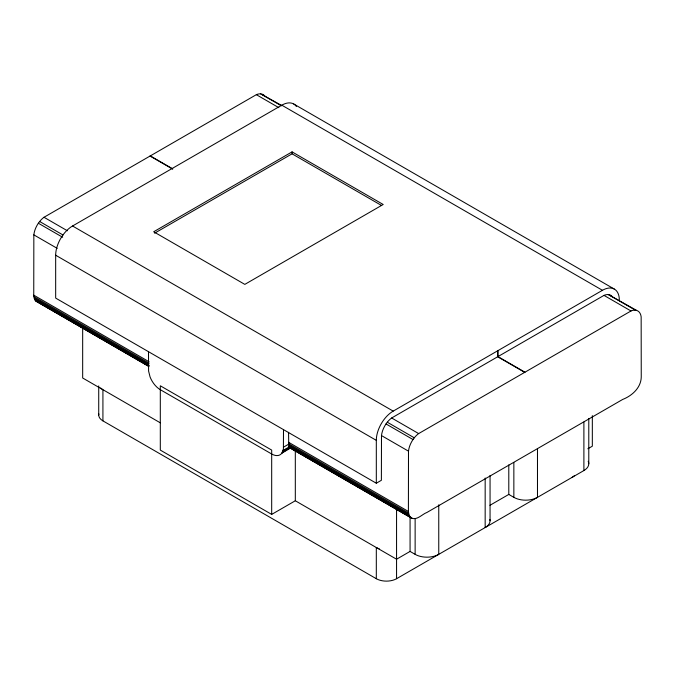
<?xml version="1.0" encoding="UTF-8"?>
<svg xmlns="http://www.w3.org/2000/svg" width="675" height="675" viewBox="0 0 675 675"><rect width="100%" height="100%" fill="white"/><g stroke="black" fill="none" stroke-linecap="round" stroke-linejoin="round"><path stroke-width="1.01" d="M148.508 366.137L35.834 301.084L34.518 299.202L33.75 295.169L33.843 234.875A16.689 9.636 -60 0 1 38.357 223.231L39.648 221.501A16.689 9.636 -60 0 1 44.002 217.274L256.348 94.677A16.689 9.636 -60 0 1 260.71 93.867L281.796 105.553M288.352 447.019L411.353 518.029C417.074 520.661 422.061 514.198 426.946 512.452L622.704 399.431C632.053 395.786 641.048 387.703 641.25 377.03L641.157 316.845A16.689 9.636 -60 0 0 636.643 310.424L608.352 294.578A16.689 9.636 -60 0 0 603.99 295.388L391.652 417.985A16.689 9.636 -60 0 0 387.29 422.212L386.007 423.942A16.689 9.636 -60 0 0 381.493 435.586L381.375 480.296L376.312 483.224L55.671 298.097L55.671 255.226A23.87 13.778 -60 0 1 72.546 225.998L281.812 105.182A23.87 13.778 -60 0 1 296.426 106.49M411.353 518.029L409.16 515.506L408.4 511.464L408.493 451.17A16.689 9.636 -60 0 1 413.007 439.535L414.29 437.805A16.689 9.636 -60 0 1 418.652 433.578L630.998 310.981A16.689 9.636 -60 0 1 635.352 310.171L636.643 310.424M283.5 429.637L283.399 448.892L281.914 453.077A16.706 9.644 60 0 1 271.688 453.997L160.304 389.686A16.706 9.644 60 0 1 150.069 376.962L148.593 371.064L148.492 351.692M292.064 151.875L153.681 231.77L244.814 284.386L383.198 204.491L292.064 151.875L292.064 153.824L154.592 233.196M283.5 447.171L288.731 444.15L288.562 432.329M288.731 444.15L289.364 446.85L283.095 450.47L289.769 447.711L412.358 518.467M290.444 448.158L281.914 453.077L289.769 447.711L289.364 446.85M376.312 483.224L376.312 440.353A23.87 13.778 -60 0 1 393.188 411.117L602.454 290.301A23.87 13.778 -60 0 1 619.329 300.046M271.688 514.401L271.688 450.098L160.304 385.788L160.304 450.098L271.688 514.401L295.312 500.766L396.562 559.221L410.071 551.424L415.133 554.352A16.706 9.644 0 0 0 438.758 554.352L438.758 504.799M489.966 505.297L508.79 494.429L513.852 497.348A16.706 9.644 0 0 0 537.477 497.348L537.477 448.858M587.824 448.799L592.329 446.2L592.329 415.631M98.854 413.944A14.318 8.269 0 0 0 102.921 420.871L376.312 578.711A14.318 8.269 0 0 0 396.562 578.711L583.892 470.559A16.706 9.644 0 0 0 588.212 461.244M290.655 448.2L291.262 448.132M37.707 302.164L38.812 302.375M293.743 104.001L614.385 289.119M281.812 105.182L602.454 290.301M260.71 93.867L281.407 105.823M608.352 294.578L635.352 310.171M256.348 94.677L278.851 107.671M603.99 295.388L630.998 310.981M292.064 153.824L381.375 205.386M150.306 155.9L172.808 168.893M524.956 372.203L497.956 356.611L497.956 350.637M150.044 156.052L172.547 169.045M524.694 372.355L497.694 356.763L497.694 350.789M72.546 225.998L393.188 411.117M44.002 217.274L67.407 230.782M391.652 417.985L418.652 433.578M39.648 221.501L63.045 235.01M387.29 422.212L414.29 437.805M38.357 223.231L62.665 237.262M386.007 423.942L413.007 439.535M33.843 234.875L57.248 248.383M381.493 435.586L408.493 451.17M55.671 255.226L376.312 440.353M33.75 295.169L149.032 361.724M288.579 442.294L408.4 511.464M33.834 296.646L149.116 363.201M288.664 443.77L408.485 512.949M34.087 297.996L148.525 364.061M288.858 445.087L408.738 514.299M34.518 299.202L149.107 365.361M289.111 446.192L409.16 515.506M35.1 300.24L149.048 366.027M289.415 447.061L410.721 517.101M35.834 301.084L148.795 366.441M160.262 422.795L82.671 378L82.671 327.392M588.786 418.407L588.786 463.733M583.892 422.061L583.892 470.559M513.852 462.561L513.852 497.348M508.79 464.915L508.79 494.429M490.058 475.403L490.058 520.737M485.165 478.01L485.165 527.555A16.706 9.644 0 0 0 489.915 519.48M415.133 518.51L415.133 554.352M410.071 516.637L410.071 551.424M396.562 509.676L396.562 578.711M376.312 578.711L376.312 547.526A14.318 8.269 0 0 0 379.282 548.842M295.312 450.765L295.312 500.766M102.921 420.871L102.921 389.686A14.318 8.269 0 0 1 100.651 387.973M98.727 385.923L98.727 415.024M261.993 94.12A16.689 9.636 -60 0 1 265.03 96.365M609.635 294.832A16.689 9.636 -60 0 1 611.82 296.089M574.349 475.664A14.318 8.269 0 0 1 572.079 477.377"/></g></svg>
